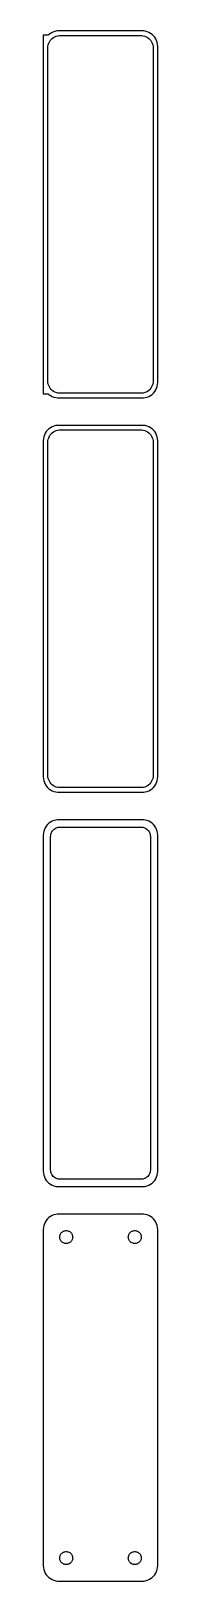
# Model space of a CAD drawing. Header units: metres. Extents: x -19 to 19, y 456 to 963.
import ezdxf

# ---------------------------------------------------------------- set-up
doc = ezdxf.new("R2010")
doc.units = ezdxf.units.M

msp = doc.modelspace()

# ---------------------------------------------------------------- linework, layer by layer
for p, q in [((-17.15, 961.653), (-18.75, 961.653)), ((-18.75, 961.653), (-18.75, 844.347)), ((-17.2184, 958.001), (-17.1243, 958.495)), ((-16.9371, 961.853), (-17.15, 961.653)), ((-17.1243, 958.495), (-16.9691, 958.972)), ((-16.9691, 958.972), (-16.7552, 959.427)), ((-16.4291, 962.222), (-16.9371, 961.853)), ((-16.7552, 959.427), (-16.4861, 959.851)), ((-16.4861, 959.851), (-16.1659, 960.238)), ((-15.8789, 962.524), (-16.4291, 962.222)), ((-16.1659, 960.238), (-15.7997, 960.582)), ((-15.2951, 962.755), (-15.8789, 962.524)), ((-15.7997, 960.582), (-15.3933, 960.877)), ((-15.3933, 960.877), (-14.9531, 961.119)), ((-14.6869, 962.911), (-15.2951, 962.755)), ((-14.9531, 961.119), (-14.4861, 961.304)), ((-14.0639, 962.99), (-14.6869, 962.911)), ((-14.4861, 961.304), (-13.9995, 961.429)), ((14.0639, 962.99), (-14.0639, 962.99)), ((-13.9995, 961.429), (-13.5012, 961.492)), ((-13.5012, 961.492), (13.5012, 961.492)), ((13.5012, 961.492), (13.9995, 961.429)), ((13.9995, 961.429), (14.4861, 961.304)), ((14.6869, 962.911), (14.0639, 962.99)), ((14.4861, 961.304), (14.9531, 961.119)), ((15.2951, 962.755), (14.6869, 962.911)), ((14.9531, 961.119), (15.3933, 960.877)), ((15.8789, 962.524), (15.2951, 962.755)), ((15.3933, 960.877), (15.7997, 960.582)), ((15.7997, 960.582), (16.1659, 960.238)), ((16.4291, 962.222), (15.8789, 962.524)), ((16.1659, 960.238), (16.4861, 959.851)), ((16.9371, 961.853), (16.4291, 962.222)), ((16.4861, 959.851), (16.7552, 959.427)), ((16.7552, 959.427), (16.9691, 958.972)), ((17.3948, 961.423), (16.9371, 961.853)), ((16.9691, 958.972), (17.1243, 958.495)), ((17.1243, 958.495), (17.2184, 958.001)), ((17.7951, 960.939), (17.3948, 961.423)), ((18.1315, 960.409), (17.7951, 960.939)), ((18.3989, 959.841), (18.1315, 960.409)), ((18.5929, 959.243), (18.3989, 959.841)), ((18.7106, 958.627), (18.5929, 959.243)), ((18.75, 958), (18.7106, 958.627)), ((-17.25, 957.5), (-17.2184, 958.001)), ((-17.25, 848.5), (-17.25, 957.5)), ((17.2184, 958.001), (17.25, 957.5)), ((17.25, 957.5), (17.25, 848.5)), ((18.75, 848), (18.75, 958)), ((-17.2184, 847.999), (-17.25, 848.5)), ((-17.1243, 847.505), (-17.2184, 847.999)), ((-16.9691, 847.028), (-17.1243, 847.505)), ((-16.7552, 846.573), (-16.9691, 847.028)), ((16.9691, 847.028), (16.7552, 846.573)), ((17.1243, 847.505), (16.9691, 847.028)), ((17.2184, 847.999), (17.1243, 847.505)), ((17.25, 848.5), (17.2184, 847.999)), ((18.3989, 846.159), (18.5929, 846.757)), ((18.5929, 846.757), (18.7106, 847.373)), ((18.7106, 847.373), (18.75, 848)), ((-18.75, 844.347), (-17.15, 844.347)), ((-17.15, 844.347), (-16.9371, 844.147)), ((-16.9371, 844.147), (-16.4291, 843.778)), ((-16.4861, 846.149), (-16.7552, 846.573)), ((-16.1659, 845.762), (-16.4861, 846.149)), ((-16.4291, 843.778), (-15.8789, 843.476)), ((-15.7997, 845.418), (-16.1659, 845.762)), ((-15.8789, 843.476), (-15.2951, 843.245)), ((-15.3933, 845.123), (-15.7997, 845.418)), ((-14.9531, 844.881), (-15.3933, 845.123)), ((-15.2951, 843.245), (-14.6869, 843.089)), ((-14.4861, 844.696), (-14.9531, 844.881)), ((-14.6869, 843.089), (-14.0639, 843.01)), ((-13.9995, 844.571), (-14.4861, 844.696)), ((-14.0639, 843.01), (14.0639, 843.01)), ((-13.5012, 844.508), (-13.9995, 844.571)), ((13.5012, 844.508), (-13.5012, 844.508)), ((13.9995, 844.571), (13.5012, 844.508)), ((14.4861, 844.696), (13.9995, 844.571)), ((14.0639, 843.01), (14.6869, 843.089)), ((14.9531, 844.881), (14.4861, 844.696)), ((14.6869, 843.089), (15.2951, 843.245)), ((15.3933, 845.123), (14.9531, 844.881)), ((15.2951, 843.245), (15.8789, 843.476)), ((15.7997, 845.418), (15.3933, 845.123)), ((16.1659, 845.762), (15.7997, 845.418)), ((15.8789, 843.476), (16.4291, 843.778)), ((16.4861, 846.149), (16.1659, 845.762)), ((16.4291, 843.778), (16.9371, 844.147)), ((16.7552, 846.573), (16.4861, 846.149)), ((16.9371, 844.147), (17.3948, 844.577)), ((17.3948, 844.577), (17.7951, 845.061)), ((17.7951, 845.061), (18.1315, 845.591)), ((18.1315, 845.591), (18.3989, 846.159)), ((-17.7951, 831.939), (-18.1315, 831.409)), ((-17.3948, 832.423), (-17.7951, 831.939)), ((-16.9371, 832.853), (-17.3948, 832.423)), ((-16.4291, 833.222), (-16.9371, 832.853)), ((-15.8789, 833.524), (-16.4291, 833.222)), ((-16.1659, 831.238), (-15.7997, 831.582)), ((-15.2951, 833.755), (-15.8789, 833.524)), ((-15.7997, 831.582), (-15.3933, 831.877)), ((-15.3933, 831.877), (-14.9531, 832.119)), ((-14.6869, 833.911), (-15.2951, 833.755)), ((-14.9531, 832.119), (-14.4861, 832.304)), ((-14.0639, 833.99), (-14.6869, 833.911)), ((-14.4861, 832.304), (-13.9995, 832.429)), ((14.0639, 833.99), (-14.0639, 833.99)), ((-13.9995, 832.429), (-13.5012, 832.492)), ((-13.5012, 832.492), (13.5012, 832.492)), ((13.5012, 832.492), (13.9995, 832.429)), ((13.9995, 832.429), (14.4861, 832.304)), ((14.6869, 833.911), (14.0639, 833.99)), ((14.4861, 832.304), (14.9531, 832.119)), ((15.2951, 833.755), (14.6869, 833.911)), ((14.9531, 832.119), (15.3933, 831.877)), ((15.8789, 833.524), (15.2951, 833.755)), ((15.3933, 831.877), (15.7997, 831.582)), ((15.7997, 831.582), (16.1659, 831.238)), ((16.4291, 833.222), (15.8789, 833.524)), ((16.9371, 832.853), (16.4291, 833.222)), ((17.3948, 832.423), (16.9371, 832.853)), ((17.7951, 831.939), (17.3948, 832.423)), ((18.1315, 831.409), (17.7951, 831.939)), ((-18.7106, 829.627), (-18.75, 829)), ((-18.75, 829), (-18.75, 719)), ((-18.5929, 830.243), (-18.7106, 829.627)), ((-18.3989, 830.841), (-18.5929, 830.243)), ((-18.1315, 831.409), (-18.3989, 830.841)), ((-17.25, 828.5), (-17.2184, 829.001)), ((-17.25, 719.5), (-17.25, 828.5)), ((-17.2184, 829.001), (-17.1243, 829.495)), ((-17.1243, 829.495), (-16.9691, 829.972)), ((-16.9691, 829.972), (-16.7552, 830.427)), ((-16.7552, 830.427), (-16.4861, 830.851)), ((-16.4861, 830.851), (-16.1659, 831.238)), ((16.1659, 831.238), (16.4861, 830.851)), ((16.4861, 830.851), (16.7552, 830.427)), ((16.7552, 830.427), (16.9691, 829.972)), ((16.9691, 829.972), (17.1243, 829.495)), ((17.1243, 829.495), (17.2184, 829.001)), ((17.2184, 829.001), (17.25, 828.5)), ((17.25, 828.5), (17.25, 719.5)), ((18.3989, 830.841), (18.1315, 831.409)), ((18.5929, 830.243), (18.3989, 830.841)), ((18.7106, 829.627), (18.5929, 830.243)), ((18.75, 829), (18.7106, 829.627)), ((18.75, 719), (18.75, 829)), ((-18.75, 719), (-18.7106, 718.373)), ((-18.7106, 718.373), (-18.5929, 717.757)), ((-18.5929, 717.757), (-18.3989, 717.159)), ((-18.3989, 717.159), (-18.1315, 716.591)), ((-18.1315, 716.591), (-17.7951, 716.061)), ((-17.7951, 716.061), (-17.3948, 715.577)), ((-17.3948, 715.577), (-16.9371, 715.147)), ((-17.2184, 718.999), (-17.25, 719.5)), ((-17.1243, 718.505), (-17.2184, 718.999)), ((-16.9691, 718.028), (-17.1243, 718.505)), ((-16.7552, 717.573), (-16.9691, 718.028)), ((-16.9371, 715.147), (-16.4291, 714.778)), ((-16.4861, 717.149), (-16.7552, 717.573)), ((-16.1659, 716.762), (-16.4861, 717.149)), ((-15.7997, 716.418), (-16.1659, 716.762)), ((-15.3933, 716.123), (-15.7997, 716.418)), ((-14.9531, 715.881), (-15.3933, 716.123)), ((-14.4861, 715.696), (-14.9531, 715.881)), ((-13.9995, 715.571), (-14.4861, 715.696)), ((-13.5012, 715.508), (-13.9995, 715.571)), ((13.5012, 715.508), (-13.5012, 715.508)), ((13.9995, 715.571), (13.5012, 715.508)), ((14.4861, 715.696), (13.9995, 715.571)), ((14.9531, 715.881), (14.4861, 715.696)), ((15.3933, 716.123), (14.9531, 715.881)), ((15.7997, 716.418), (15.3933, 716.123)), ((16.1659, 716.762), (15.7997, 716.418)), ((16.4861, 717.149), (16.1659, 716.762)), ((16.4291, 714.778), (16.9371, 715.147)), ((16.7552, 717.573), (16.4861, 717.149)), ((16.9691, 718.028), (16.7552, 717.573)), ((16.9371, 715.147), (17.3948, 715.577)), ((17.1243, 718.505), (16.9691, 718.028)), ((17.2184, 718.999), (17.1243, 718.505)), ((17.25, 719.5), (17.2184, 718.999)), ((17.3948, 715.577), (17.7951, 716.061)), ((17.7951, 716.061), (18.1315, 716.591)), ((18.1315, 716.591), (18.3989, 717.159)), ((18.3989, 717.159), (18.5929, 717.757)), ((18.5929, 717.757), (18.7106, 718.373)), ((18.7106, 718.373), (18.75, 719)), ((-16.4291, 714.778), (-15.8789, 714.476)), ((-15.8789, 714.476), (-15.2951, 714.245)), ((-15.2951, 714.245), (-14.6869, 714.089)), ((-14.6869, 714.089), (-14.0639, 714.01)), ((-14.0639, 714.01), (14.0639, 714.01)), ((14.0639, 714.01), (14.6869, 714.089)), ((14.6869, 714.089), (15.2951, 714.245)), ((15.2951, 714.245), (15.8789, 714.476)), ((15.8789, 714.476), (16.4291, 714.778)), ((-15.2951, 704.755), (-15.8789, 704.524)), ((-14.6869, 704.911), (-15.2951, 704.755)), ((-14.0639, 704.99), (-14.6869, 704.911)), ((14.0639, 704.99), (-14.0639, 704.99)), ((14.6869, 704.911), (14.0639, 704.99)), ((15.2951, 704.755), (14.6869, 704.911)), ((15.8789, 704.524), (15.2951, 704.755)), ((-18.7106, 700.627), (-18.75, 700)), ((-18.75, 700), (-18.75, 590)), ((-18.5929, 701.243), (-18.7106, 700.627)), ((-18.3989, 701.841), (-18.5929, 701.243)), ((-18.1315, 702.409), (-18.3989, 701.841)), ((-17.7951, 702.939), (-18.1315, 702.409)), ((-17.3948, 703.423), (-17.7951, 702.939)), ((-16.9371, 703.853), (-17.3948, 703.423)), ((-16.4291, 704.222), (-16.9371, 703.853)), ((-15.8789, 704.524), (-16.4291, 704.222)), ((-16.3629, 699.5), (-16.3384, 699.89)), ((-16.3384, 699.89), (-16.2651, 700.274)), ((-16.2651, 700.274), (-16.1443, 700.646)), ((-16.1443, 700.646), (-15.9779, 701)), ((-15.9779, 701), (-15.7684, 701.33)), ((-15.7684, 701.33), (-15.5192, 701.631)), ((-15.5192, 701.631), (-15.2342, 701.899)), ((-15.2342, 701.899), (-14.918, 702.128)), ((-14.918, 702.128), (-14.5754, 702.317)), ((-14.5754, 702.317), (-14.2119, 702.461)), ((-14.2119, 702.461), (-13.8333, 702.558)), ((-13.8333, 702.558), (-13.4454, 702.607)), ((-13.4454, 702.607), (13.4454, 702.607)), ((13.4454, 702.607), (13.8333, 702.558)), ((13.8333, 702.558), (14.2119, 702.461)), ((14.2119, 702.461), (14.5754, 702.317)), ((14.5754, 702.317), (14.918, 702.128)), ((14.918, 702.128), (15.2342, 701.899)), ((15.2342, 701.899), (15.5192, 701.631)), ((15.5192, 701.631), (15.7684, 701.33)), ((15.7684, 701.33), (15.9779, 701)), ((16.4291, 704.222), (15.8789, 704.524)), ((15.9779, 701), (16.1443, 700.646)), ((16.1443, 700.646), (16.2651, 700.274)), ((16.2651, 700.274), (16.3384, 699.89)), ((16.3384, 699.89), (16.3629, 699.5)), ((16.9371, 703.853), (16.4291, 704.222)), ((17.3948, 703.423), (16.9371, 703.853)), ((17.7951, 702.939), (17.3948, 703.423)), ((18.1315, 702.409), (17.7951, 702.939)), ((18.3989, 701.841), (18.1315, 702.409)), ((18.5929, 701.243), (18.3989, 701.841)), ((18.7106, 700.627), (18.5929, 701.243)), ((18.75, 700), (18.7106, 700.627)), ((18.75, 590), (18.75, 700)), ((-16.3629, 590.5), (-16.3629, 699.5)), ((16.3629, 699.5), (16.3629, 590.5)), ((-18.75, 590), (-18.7106, 589.373)), ((-18.7106, 589.373), (-18.5929, 588.757)), ((-18.5929, 588.757), (-18.3989, 588.159)), ((-18.3989, 588.159), (-18.1315, 587.591)), ((-16.3384, 590.11), (-16.3629, 590.5)), ((-16.2651, 589.726), (-16.3384, 590.11)), ((-16.1443, 589.354), (-16.2651, 589.726)), ((-15.9779, 589), (-16.1443, 589.354)), ((-15.7684, 588.67), (-15.9779, 589)), ((-15.5192, 588.369), (-15.7684, 588.67)), ((-15.2342, 588.101), (-15.5192, 588.369)), ((-14.918, 587.872), (-15.2342, 588.101)), ((15.2342, 588.101), (14.918, 587.872)), ((15.5192, 588.369), (15.2342, 588.101)), ((15.7684, 588.67), (15.5192, 588.369)), ((15.9779, 589), (15.7684, 588.67)), ((16.1443, 589.354), (15.9779, 589)), ((16.2651, 589.726), (16.1443, 589.354)), ((16.3384, 590.11), (16.2651, 589.726)), ((16.3629, 590.5), (16.3384, 590.11)), ((18.1315, 587.591), (18.3989, 588.159)), ((18.3989, 588.159), (18.5929, 588.757)), ((18.5929, 588.757), (18.7106, 589.373)), ((18.7106, 589.373), (18.75, 590)), ((-18.1315, 587.591), (-17.7951, 587.061)), ((-17.7951, 587.061), (-17.3948, 586.577)), ((-17.3948, 586.577), (-16.9371, 586.147)), ((-16.9371, 586.147), (-16.4291, 585.778)), ((-16.4291, 585.778), (-15.8789, 585.476)), ((-15.8789, 585.476), (-15.2951, 585.245)), ((-15.2951, 585.245), (-14.6869, 585.089)), ((-14.5754, 587.683), (-14.918, 587.872)), ((-14.6869, 585.089), (-14.0639, 585.01)), ((-14.2119, 587.539), (-14.5754, 587.683)), ((-13.8333, 587.442), (-14.2119, 587.539)), ((-14.0639, 585.01), (14.0639, 585.01)), ((-13.4454, 587.393), (-13.8333, 587.442)), ((13.4454, 587.393), (-13.4454, 587.393)), ((13.8333, 587.442), (13.4454, 587.393)), ((14.2119, 587.539), (13.8333, 587.442)), ((14.0639, 585.01), (14.6869, 585.089)), ((14.5754, 587.683), (14.2119, 587.539)), ((14.918, 587.872), (14.5754, 587.683)), ((14.6869, 585.089), (15.2951, 585.245)), ((15.2951, 585.245), (15.8789, 585.476)), ((15.8789, 585.476), (16.4291, 585.778)), ((16.4291, 585.778), (16.9371, 586.147)), ((16.9371, 586.147), (17.3948, 586.577)), ((17.3948, 586.577), (17.7951, 587.061)), ((17.7951, 587.061), (18.1315, 587.591)), ((-18.1315, 573.409), (-18.3989, 572.841)), ((-17.7951, 573.939), (-18.1315, 573.409)), ((-17.3948, 574.423), (-17.7951, 573.939)), ((-16.9371, 574.853), (-17.3948, 574.423)), ((-16.4291, 575.222), (-16.9371, 574.853)), ((-15.8789, 575.524), (-16.4291, 575.222)), ((-15.2951, 575.755), (-15.8789, 575.524)), ((-14.6869, 575.911), (-15.2951, 575.755)), ((-14.0639, 575.99), (-14.6869, 575.911)), ((14.0639, 575.99), (-14.0639, 575.99)), ((14.6869, 575.911), (14.0639, 575.99)), ((15.2951, 575.755), (14.6869, 575.911)), ((15.8789, 575.524), (15.2951, 575.755)), ((16.4291, 575.222), (15.8789, 575.524)), ((16.9371, 574.853), (16.4291, 575.222)), ((17.3948, 574.423), (16.9371, 574.853)), ((17.7951, 573.939), (17.3948, 574.423)), ((18.1315, 573.409), (17.7951, 573.939)), ((18.3989, 572.841), (18.1315, 573.409)), ((-18.7106, 571.627), (-18.75, 571)), ((-18.75, 571), (-18.75, 461)), ((-18.5929, 572.243), (-18.7106, 571.627)), ((-18.3989, 572.841), (-18.5929, 572.243)), ((-13.3853, 568.5), (-13.3685, 568.768)), ((-13.3685, 568.232), (-13.3853, 568.5)), ((-13.3685, 568.768), (-13.3182, 569.031)), ((-13.3182, 567.969), (-13.3685, 568.232)), ((-13.3182, 569.031), (-13.2353, 569.286)), ((-13.2353, 567.714), (-13.3182, 567.969)), ((-13.2353, 569.286), (-13.1212, 569.529)), ((-13.1212, 569.529), (-12.9775, 569.755)), ((-12.9775, 569.755), (-12.8065, 569.962)), ((-12.8065, 569.962), (-12.6111, 570.145)), ((-12.6111, 570.145), (-12.3941, 570.303)), ((-12.3941, 570.303), (-12.1591, 570.432)), ((-12.1591, 570.432), (-11.9098, 570.531)), ((-11.9098, 570.531), (-11.6501, 570.597)), ((-11.6501, 570.597), (-11.3841, 570.631)), ((-11.3841, 570.631), (-11.1159, 570.631)), ((-11.1159, 570.631), (-10.8499, 570.597)), ((-10.8499, 570.597), (-10.5901, 570.531)), ((-10.5901, 570.531), (-10.3408, 570.432)), ((-10.3408, 570.432), (-10.1059, 570.303)), ((-10.1059, 570.303), (-9.8889, 570.145)), ((-9.8889, 570.145), (-9.69344, 569.962)), ((-9.69344, 569.962), (-9.52251, 569.755)), ((-9.52251, 569.755), (-9.37881, 569.529)), ((-9.37881, 569.529), (-9.26465, 569.286)), ((-9.26465, 569.286), (-9.18178, 569.031)), ((-9.18178, 567.969), (-9.26465, 567.714)), ((-9.18178, 569.031), (-9.13153, 568.768)), ((-9.13153, 568.232), (-9.18178, 567.969)), ((-9.13153, 568.768), (-9.1147, 568.5)), ((-9.1147, 568.5), (-9.13153, 568.232)), ((9.1147, 568.5), (9.13153, 568.768)), ((9.13153, 568.232), (9.1147, 568.5)), ((9.13153, 568.768), (9.18178, 569.031)), ((9.18178, 567.969), (9.13153, 568.232)), ((9.18178, 569.031), (9.26465, 569.286)), ((9.26465, 567.714), (9.18178, 567.969)), ((9.26465, 569.286), (9.37881, 569.529)), ((9.37881, 569.529), (9.52251, 569.755)), ((9.52251, 569.755), (9.69344, 569.962)), ((9.69344, 569.962), (9.8889, 570.145)), ((9.8889, 570.145), (10.1059, 570.303)), ((10.1059, 570.303), (10.3408, 570.432)), ((10.3408, 570.432), (10.5901, 570.531)), ((10.5901, 570.531), (10.8499, 570.597)), ((10.8499, 570.597), (11.1159, 570.631)), ((11.1159, 570.631), (11.3841, 570.631)), ((11.3841, 570.631), (11.6501, 570.597)), ((11.6501, 570.597), (11.9098, 570.531)), ((11.9098, 570.531), (12.1591, 570.432)), ((12.1591, 570.432), (12.3941, 570.303)), ((12.3941, 570.303), (12.6111, 570.145)), ((12.6111, 570.145), (12.8065, 569.962)), ((12.8065, 569.962), (12.9775, 569.755)), ((12.9775, 569.755), (13.1212, 569.529)), ((13.1212, 569.529), (13.2353, 569.286)), ((13.2353, 569.286), (13.3182, 569.031)), ((13.3182, 567.969), (13.2353, 567.714)), ((13.3182, 569.031), (13.3685, 568.768)), ((13.3685, 568.232), (13.3182, 567.969)), ((13.3685, 568.768), (13.3853, 568.5)), ((13.3853, 568.5), (13.3685, 568.232)), ((18.5929, 572.243), (18.3989, 572.841)), ((18.7106, 571.627), (18.5929, 572.243)), ((18.75, 571), (18.7106, 571.627)), ((18.75, 461), (18.75, 571)), ((-13.1212, 567.471), (-13.2353, 567.714)), ((-12.9775, 567.245), (-13.1212, 567.471)), ((-12.8065, 567.038), (-12.9775, 567.245)), ((-12.6111, 566.855), (-12.8065, 567.038)), ((-12.3941, 566.697), (-12.6111, 566.855)), ((-12.1591, 566.568), (-12.3941, 566.697)), ((-11.9098, 566.469), (-12.1591, 566.568)), ((-11.6501, 566.403), (-11.9098, 566.469)), ((-11.3841, 566.369), (-11.6501, 566.403)), ((-11.1159, 566.369), (-11.3841, 566.369)), ((-10.8499, 566.403), (-11.1159, 566.369)), ((-10.5901, 566.469), (-10.8499, 566.403)), ((-10.3408, 566.568), (-10.5901, 566.469)), ((-10.1059, 566.697), (-10.3408, 566.568)), ((-9.8889, 566.855), (-10.1059, 566.697)), ((-9.69344, 567.038), (-9.8889, 566.855)), ((-9.52251, 567.245), (-9.69344, 567.038)), ((-9.37881, 567.471), (-9.52251, 567.245)), ((-9.26465, 567.714), (-9.37881, 567.471)), ((9.37881, 567.471), (9.26465, 567.714)), ((9.52251, 567.245), (9.37881, 567.471)), ((9.69344, 567.038), (9.52251, 567.245)), ((9.8889, 566.855), (9.69344, 567.038)), ((10.1059, 566.697), (9.8889, 566.855)), ((10.3408, 566.568), (10.1059, 566.697)), ((10.5901, 566.469), (10.3408, 566.568)), ((10.8499, 566.403), (10.5901, 566.469)), ((11.1159, 566.369), (10.8499, 566.403)), ((11.3841, 566.369), (11.1159, 566.369)), ((11.6501, 566.403), (11.3841, 566.369)), ((11.9098, 566.469), (11.6501, 566.403)), ((12.1591, 566.568), (11.9098, 566.469)), ((12.3941, 566.697), (12.1591, 566.568)), ((12.6111, 566.855), (12.3941, 566.697)), ((12.8065, 567.038), (12.6111, 566.855)), ((12.9775, 567.245), (12.8065, 567.038)), ((13.1212, 567.471), (12.9775, 567.245)), ((13.2353, 567.714), (13.1212, 567.471)), ((-13.3853, 463.5), (-13.3685, 463.768)), ((-13.3685, 463.232), (-13.3853, 463.5)), ((-13.3685, 463.768), (-13.3182, 464.031)), ((-13.3182, 462.969), (-13.3685, 463.232)), ((-13.3182, 464.031), (-13.2353, 464.286)), ((-13.2353, 462.714), (-13.3182, 462.969)), ((-13.2353, 464.286), (-13.1212, 464.529)), ((-13.1212, 462.471), (-13.2353, 462.714)), ((-13.1212, 464.529), (-12.9775, 464.755)), ((-12.9775, 462.245), (-13.1212, 462.471)), ((-12.9775, 464.755), (-12.8065, 464.962)), ((-12.8065, 462.038), (-12.9775, 462.245)), ((-12.8065, 464.962), (-12.6111, 465.145)), ((-12.6111, 461.855), (-12.8065, 462.038)), ((-12.6111, 465.145), (-12.3941, 465.303)), ((-12.3941, 461.697), (-12.6111, 461.855)), ((-12.3941, 465.303), (-12.1591, 465.432)), ((-12.1591, 461.568), (-12.3941, 461.697)), ((-12.1591, 465.432), (-11.9098, 465.531)), ((-11.9098, 461.469), (-12.1591, 461.568)), ((-11.9098, 465.531), (-11.6501, 465.597)), ((-11.6501, 461.403), (-11.9098, 461.469)), ((-11.6501, 465.597), (-11.3841, 465.631)), ((-11.3841, 461.369), (-11.6501, 461.403)), ((-11.3841, 465.631), (-11.1159, 465.631)), ((-11.1159, 461.369), (-11.3841, 461.369)), ((-11.1159, 465.631), (-10.8499, 465.597)), ((-10.8499, 461.403), (-11.1159, 461.369)), ((-10.8499, 465.597), (-10.5901, 465.531)), ((-10.5901, 461.469), (-10.8499, 461.403)), ((-10.5901, 465.531), (-10.3408, 465.432)), ((-10.3408, 461.568), (-10.5901, 461.469)), ((-10.3408, 465.432), (-10.1059, 465.303)), ((-10.1059, 461.697), (-10.3408, 461.568)), ((-10.1059, 465.303), (-9.8889, 465.145)), ((-9.8889, 461.855), (-10.1059, 461.697)), ((-9.8889, 465.145), (-9.69344, 464.962)), ((-9.69344, 462.038), (-9.8889, 461.855)), ((-9.69344, 464.962), (-9.52251, 464.755)), ((-9.52251, 462.245), (-9.69344, 462.038)), ((-9.52251, 464.755), (-9.37881, 464.529)), ((-9.37881, 462.471), (-9.52251, 462.245)), ((-9.37881, 464.529), (-9.26465, 464.286)), ((-9.26465, 462.714), (-9.37881, 462.471)), ((-9.26465, 464.286), (-9.18178, 464.031)), ((-9.18178, 462.969), (-9.26465, 462.714)), ((-9.18178, 464.031), (-9.13153, 463.768)), ((-9.13153, 463.232), (-9.18178, 462.969)), ((-9.13153, 463.768), (-9.1147, 463.5)), ((-9.1147, 463.5), (-9.13153, 463.232)), ((9.1147, 463.5), (9.13153, 463.768)), ((9.13153, 463.232), (9.1147, 463.5)), ((9.13153, 463.768), (9.18178, 464.031)), ((9.18178, 462.969), (9.13153, 463.232)), ((9.18178, 464.031), (9.26465, 464.286)), ((9.26465, 462.714), (9.18178, 462.969)), ((9.26465, 464.286), (9.37881, 464.529)), ((9.37881, 462.471), (9.26465, 462.714)), ((9.37881, 464.529), (9.52251, 464.755)), ((9.52251, 462.245), (9.37881, 462.471)), ((9.52251, 464.755), (9.69344, 464.962)), ((9.69344, 462.038), (9.52251, 462.245)), ((9.69344, 464.962), (9.8889, 465.145)), ((9.8889, 461.855), (9.69344, 462.038)), ((9.8889, 465.145), (10.1059, 465.303)), ((10.1059, 461.697), (9.8889, 461.855)), ((10.1059, 465.303), (10.3408, 465.432)), ((10.3408, 461.568), (10.1059, 461.697)), ((10.3408, 465.432), (10.5901, 465.531)), ((10.5901, 461.469), (10.3408, 461.568)), ((10.5901, 465.531), (10.8499, 465.597)), ((10.8499, 461.403), (10.5901, 461.469)), ((10.8499, 465.597), (11.1159, 465.631)), ((11.1159, 461.369), (10.8499, 461.403)), ((11.1159, 465.631), (11.3841, 465.631)), ((11.3841, 461.369), (11.1159, 461.369)), ((11.3841, 465.631), (11.6501, 465.597)), ((11.6501, 461.403), (11.3841, 461.369)), ((11.6501, 465.597), (11.9098, 465.531)), ((11.9098, 461.469), (11.6501, 461.403)), ((11.9098, 465.531), (12.1591, 465.432)), ((12.1591, 461.568), (11.9098, 461.469)), ((12.1591, 465.432), (12.3941, 465.303)), ((12.3941, 461.697), (12.1591, 461.568)), ((12.3941, 465.303), (12.6111, 465.145)), ((12.6111, 461.855), (12.3941, 461.697)), ((12.6111, 465.145), (12.8065, 464.962)), ((12.8065, 462.038), (12.6111, 461.855)), ((12.8065, 464.962), (12.9775, 464.755)), ((12.9775, 462.245), (12.8065, 462.038)), ((12.9775, 464.755), (13.1212, 464.529)), ((13.1212, 462.471), (12.9775, 462.245)), ((13.1212, 464.529), (13.2353, 464.286)), ((13.2353, 462.714), (13.1212, 462.471)), ((13.2353, 464.286), (13.3182, 464.031)), ((13.3182, 462.969), (13.2353, 462.714)), ((13.3182, 464.031), (13.3685, 463.768)), ((13.3685, 463.232), (13.3182, 462.969)), ((13.3685, 463.768), (13.3853, 463.5)), ((13.3853, 463.5), (13.3685, 463.232)), ((-18.75, 461), (-18.7106, 460.373)), ((-18.7106, 460.373), (-18.5929, 459.757)), ((-18.5929, 459.757), (-18.3989, 459.159)), ((-18.3989, 459.159), (-18.1315, 458.591)), ((-18.1315, 458.591), (-17.7951, 458.061)), ((-17.7951, 458.061), (-17.3948, 457.577)), ((-17.3948, 457.577), (-16.9371, 457.147)), ((-16.9371, 457.147), (-16.4291, 456.778)), ((-16.4291, 456.778), (-15.8789, 456.476)), ((-15.8789, 456.476), (-15.2951, 456.245)), ((15.2951, 456.245), (15.8789, 456.476)), ((15.8789, 456.476), (16.4291, 456.778)), ((16.4291, 456.778), (16.9371, 457.147)), ((16.9371, 457.147), (17.3948, 457.577)), ((17.3948, 457.577), (17.7951, 458.061)), ((17.7951, 458.061), (18.1315, 458.591)), ((18.1315, 458.591), (18.3989, 459.159)), ((18.3989, 459.159), (18.5929, 459.757)), ((18.5929, 459.757), (18.7106, 460.373)), ((18.7106, 460.373), (18.75, 461)), ((-15.2951, 456.245), (-14.6869, 456.089)), ((-14.6869, 456.089), (-14.0639, 456.01)), ((-14.0639, 456.01), (14.0639, 456.01)), ((14.0639, 456.01), (14.6869, 456.089)), ((14.6869, 456.089), (15.2951, 456.245))]:
    msp.add_line(p, q)

doc.saveas('drawing.dxf')
